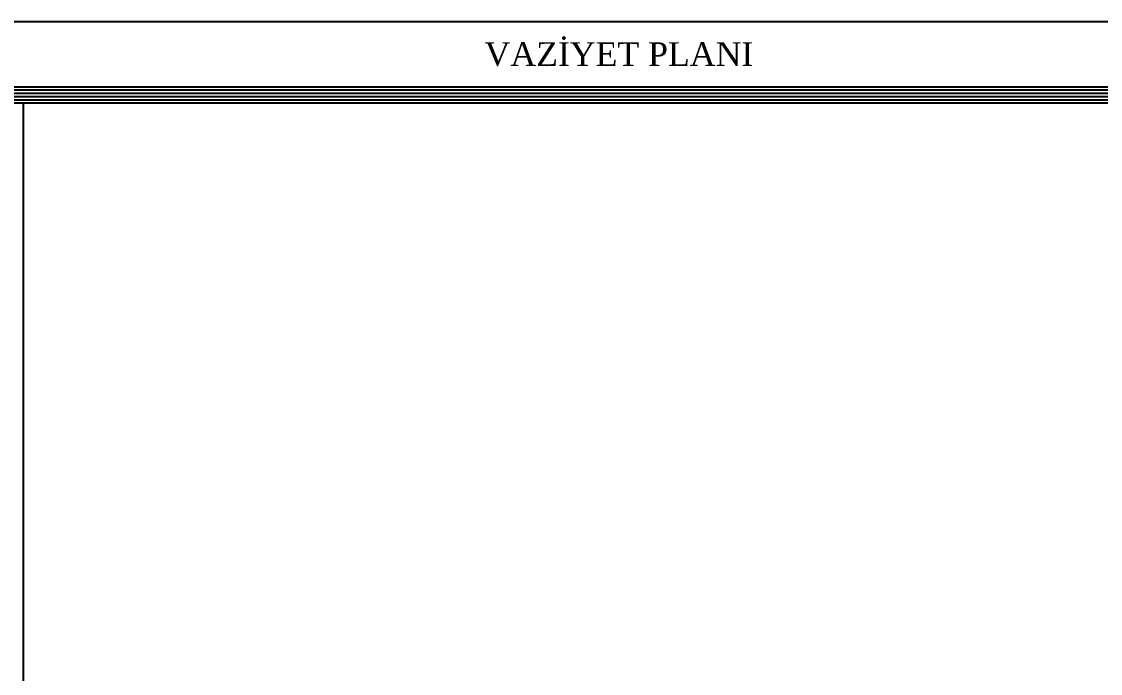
# Model space of a CAD drawing. Header units: millimetres. Extents: x 2046 to 14753, y 2361 to 29276.
# Drawn here: x 5038 to 6694, y 4312 to 5313 of the extents above; entities that cross this region are included whole.
import ezdxf

# ---------------------------------------------------------------- set-up
doc = ezdxf.new("R2010")
doc.units = ezdxf.units.MM
doc.layers.add('yazi', color=251, linetype='Continuous', lineweight=25)
doc.styles.add('Elektrik Yazı', font='times.ttf')

msp = doc.modelspace()

# ---------------------------------------------------------------- linework, layer by layer
at = {"layer": 'yazi'}
for p, q in [((3010.515, 5203.146), (11469.215, 5203.146)), ((3015.515, 5208.146), (11464.215, 5208.146)), ((3020.515, 5213.146), (11484.215, 5213.146)), ((2995.515, 5188.146), (11484.215, 5188.146)), ((3000.515, 5193.146), (11479.215, 5193.146)), ((3005.515, 5198.146), (11474.215, 5198.146))]:
    msp.add_line(p, q, dxfattribs=at)
for points in [[(3015.515, 5313.146), (11484.215, 5313.146)], [(5040.478, 5188.146), (5040.478, 2381.267)]]:
    msp.add_lwpolyline(points, dxfattribs=at)

# ---------------------------------------------------------------- texts
at = {"layer": 'yazi', "lineweight": 30, "insert": (5748.704, 5281.353), "char_height": 36.27535, "width": 737.82109, "attachment_point": 1, "style": 'Elektrik Yazı'}
msp.add_mtext('VAZİYET PLANI', dxfattribs=at)

doc.saveas('drawing.dxf')
